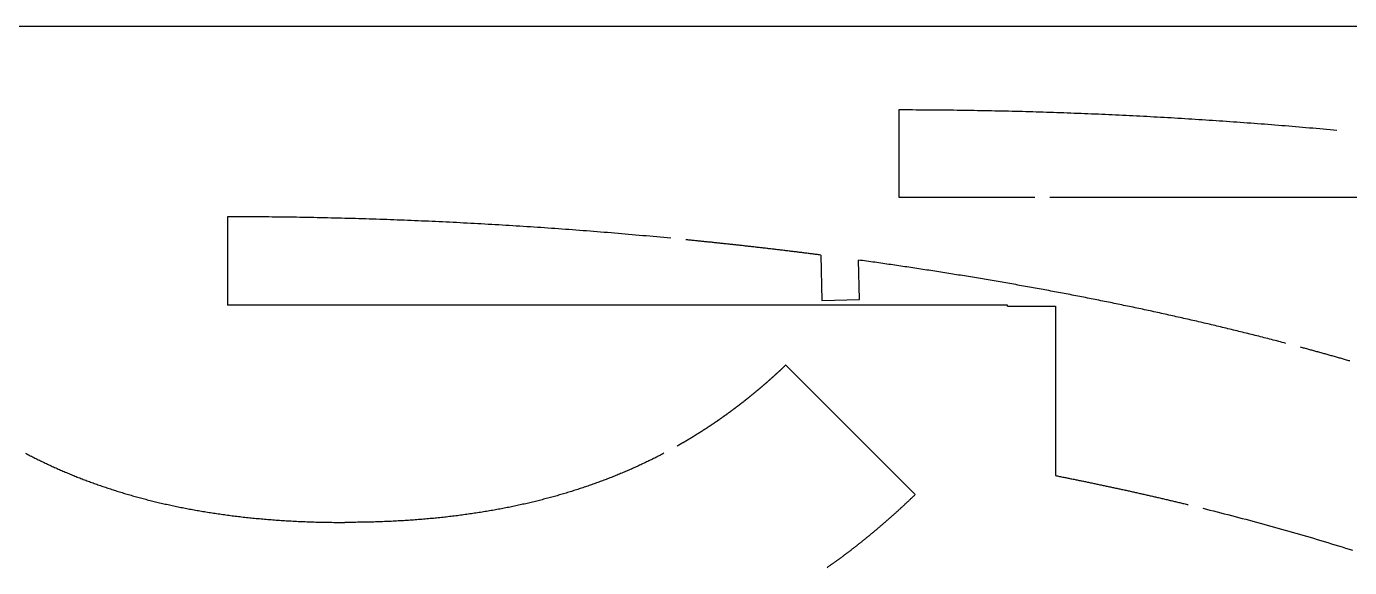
# Model space of a CAD drawing. Extents: x -700 to 200, y -6 to 94.
# Drawn here: x 22.1 to 109.8, y 57.7 to 93.5 of the extents above; entities that cross this region are included whole.
import ezdxf

# ---------------------------------------------------------------- set-up
doc = ezdxf.new("R2010")
doc.units = 0
doc.layers.get('0').update_dxf_attribs({"linetype": 'CONTINUOUS'})
doc.layers.add('90X10', color=1, linetype='CONTINUOUS')

msp = doc.modelspace()

# ---------------------------------------------------------------- linework, layer by layer
for p, q in [((79.93324, 88.00561), (79.93324, 82.23654)), ((79.93324, 82.23654), (88.93324, 82.23654)), ((89.93324, 82.23654), (131.87324, 82.23654)), ((35.45992, 80.93638), (35.45992, 75.07522)), ((74.75048, 78.40299), (74.81641, 75.40274)), ((77.31708, 75.45804), (77.25969, 78.06992)), ((74.81641, 75.40274), (77.31708, 75.45804)), ((87.11905, 75.07522), (35.45992, 75.07522)), ((87.12094, 75.01718), (87.11905, 75.07522)), ((87.12094, 75.01718), (90.30268, 75.01718)), ((90.30268, 75.01718), (90.30268, 63.80604)), ((81.0118, 62.55091), (72.43794, 71.12477))]:
    msp.add_line(p, q)
for points in [[(108.95, 86.6481, 0), (108.722, 86.6691, 0), (108.494, 86.69, 0), (108.266, 86.7107, 0), (108.037, 86.7313, 0), (107.809, 86.7517, 0), (107.581, 86.7719, 0), (107.352, 86.792, 0), (107.124, 86.8119, 0), (106.895, 86.8316, 0), (106.667, 86.8512, 0), (106.438, 86.8706, 0), (106.21, 86.8899, 0), (105.981, 86.909, 0), (105.752, 86.9279, 0), (105.523, 86.9467, 0), (105.295, 86.9653, 0), (105.066, 86.9838, 0), (104.837, 87.0021, 0), (104.608, 87.0202, 0), (104.379, 87.0382, 0), (104.15, 87.056, 0), (103.921, 87.0736, 0), (103.692, 87.0911, 0), (103.463, 87.1084, 0), (103.234, 87.1256, 0), (103.005, 87.1425, 0), (102.775, 87.1594, 0), (102.546, 87.176, 0), (102.317, 87.1925, 0), (102.088, 87.2089, 0), (101.858, 87.2251, 0), (101.629, 87.2411, 0), (101.4, 87.2569, 0), (101.171, 87.2726, 0), (100.941, 87.2881, 0), (100.712, 87.3035, 0), (100.482, 87.3187, 0), (100.253, 87.3337, 0), (100.024, 87.3486, 0), (99.7943, 87.3633, 0), (99.5649, 87.3778, 0), (99.3354, 87.3922, 0), (99.106, 87.4064, 0), (98.8766, 87.4204, 0), (98.6471, 87.4343, 0), (98.4177, 87.448, 0), (98.1882, 87.4616, 0), (97.9588, 87.475, 0), (97.7293, 87.4882, 0), (97.4999, 87.5013, 0), (97.2704, 87.5141, 0), (97.041, 87.5269, 0), (96.8116, 87.5394, 0), (96.5821, 87.5518, 0), (96.3527, 87.5641, 0), (96.1233, 87.5761, 0), (95.8939, 87.588, 0), (95.6645, 87.5998, 0), (95.4351, 87.6113, 0), (95.2057, 87.6228, 0), (94.9764, 87.634, 0), (94.747, 87.6451, 0), (94.5177, 87.656, 0), (94.2884, 87.6667, 0), (94.0591, 87.6773, 0), (93.8299, 87.6877, 0), (93.6006, 87.698, 0), (93.3714, 87.708, 0), (93.1422, 87.7179, 0), (92.9131, 87.7277, 0), (92.6839, 87.7373, 0), (92.4548, 87.7467, 0), (92.2257, 87.7559, 0), (91.9967, 87.765, 0), (91.7677, 87.7739, 0), (91.5387, 87.7827, 0), (91.3097, 87.7912, 0), (91.0808, 87.7997, 0), (90.852, 87.8079, 0), (90.6231, 87.816, 0), (90.3943, 87.8239, 0), (90.1656, 87.8316, 0), (89.9368, 87.8392, 0), (89.7082, 87.8466, 0), (89.4795, 87.8539, 0), (89.251, 87.8609, 0), (89.0224, 87.8678, 0), (88.7939, 87.8746, 0), (88.5655, 87.8812, 0), (88.3371, 87.8876, 0), (88.1088, 87.8938, 0), (87.8805, 87.8999, 0), (87.6522, 87.9057, 0), (87.4241, 87.9115, 0), (87.1959, 87.917, 0), (86.9679, 87.9224, 0), (86.7399, 87.9277, 0), (86.5119, 87.9327, 0), (86.2841, 87.9376, 0), (86.0562, 87.9423, 0), (85.8285, 87.9469, 0), (85.6008, 87.9512, 0), (85.3732, 87.9555, 0), (85.1456, 87.9595, 0), (84.9181, 87.9634, 0), (84.6907, 87.9671, 0), (84.4634, 87.9706, 0), (84.2361, 87.974, 0), (84.0089, 87.9772, 0), (83.7818, 87.9802, 0), (83.5547, 87.9831, 0), (83.3277, 87.9857, 0), (83.1008, 87.9883, 0), (82.874, 87.9906, 0), (82.6473, 87.9928, 0), (82.4206, 87.9948, 0), (82.1941, 87.9966, 0), (81.9676, 87.9983, 0), (81.7412, 87.9998, 0), (81.5149, 88.0011, 0), (81.2887, 88.0023, 0), (81.0625, 88.0032, 0), (80.8365, 88.0041, 0), (80.6105, 88.0047, 0), (80.3847, 88.0052, 0), (80.1589, 88.0055, 0), (79.9332, 88.0056, 0)], [(64.8128, 79.5138, 0), (64.5808, 79.5359, 0), (64.3488, 79.5578, 0), (64.1167, 79.5795, 0), (63.8846, 79.6011, 0), (63.6524, 79.6225, 0), (63.4202, 79.6437, 0), (63.188, 79.6648, 0), (62.9558, 79.6856, 0), (62.7235, 79.7064, 0), (62.4911, 79.7269, 0), (62.2588, 79.7473, 0), (62.0264, 79.7675, 0), (61.794, 79.7875, 0), (61.5615, 79.8074, 0), (61.3291, 79.827, 0), (61.0966, 79.8466, 0), (60.8641, 79.8659, 0), (60.6315, 79.8851, 0), (60.399, 79.9041, 0), (60.1664, 79.9229, 0), (59.9338, 79.9416, 0), (59.7012, 79.9601, 0), (59.4686, 79.9784, 0), (59.2359, 79.9966, 0), (59.0033, 80.0146, 0), (58.7706, 80.0324, 0), (58.538, 80.05, 0), (58.3053, 80.0675, 0), (58.0726, 80.0848, 0), (57.84, 80.1019, 0), (57.6073, 80.1189, 0), (57.3746, 80.1356, 0), (57.1419, 80.1523, 0), (56.9092, 80.1687, 0), (56.6765, 80.185, 0), (56.4438, 80.2011, 0), (56.2112, 80.217, 0), (55.9785, 80.2327, 0), (55.7458, 80.2483, 0), (55.5132, 80.2637, 0), (55.2805, 80.279, 0), (55.0479, 80.294, 0), (54.8153, 80.3089, 0), (54.5827, 80.3236, 0), (54.3501, 80.3382, 0), (54.1175, 80.3525, 0), (53.8849, 80.3667, 0), (53.6524, 80.3808, 0), (53.4199, 80.3946, 0), (53.1874, 80.4083, 0), (52.9549, 80.4218, 0), (52.7225, 80.4351, 0), (52.4901, 80.4483, 0), (52.2577, 80.4613, 0), (52.0253, 80.4741, 0), (51.793, 80.4868, 0), (51.5607, 80.4992, 0), (51.3284, 80.5115, 0), (51.0962, 80.5236, 0), (50.864, 80.5356, 0), (50.6318, 80.5474, 0), (50.3997, 80.559, 0), (50.1676, 80.5704, 0), (49.9356, 80.5816, 0), (49.7036, 80.5927, 0), (49.4716, 80.6036, 0), (49.2397, 80.6143, 0), (49.0079, 80.6249, 0), (48.7761, 80.6353, 0), (48.5443, 80.6455, 0), (48.3126, 80.6555, 0), (48.0809, 80.6654, 0), (47.8493, 80.6751, 0), (47.6178, 80.6846, 0), (47.3863, 80.6939, 0), (47.1549, 80.7031, 0), (46.9235, 80.712, 0), (46.6922, 80.7208, 0), (46.4609, 80.7295, 0), (46.2297, 80.7379, 0), (45.9986, 80.7462, 0), (45.7675, 80.7543, 0), (45.5365, 80.7623, 0), (45.3056, 80.77, 0), (45.0747, 80.7776, 0), (44.844, 80.785, 0), (44.6133, 80.7922, 0), (44.3826, 80.7993, 0), (44.1521, 80.8061, 0), (43.9216, 80.8129, 0), (43.6912, 80.8194, 0), (43.4608, 80.8257, 0), (43.2306, 80.8319, 0), (43.0004, 80.8379, 0), (42.7703, 80.8437, 0), (42.5403, 80.8494, 0), (42.3104, 80.8548, 0), (42.0806, 80.8601, 0), (41.8509, 80.8652, 0), (41.6212, 80.8702, 0), (41.3917, 80.8749, 0), (41.1622, 80.8795, 0), (40.9329, 80.8839, 0), (40.7036, 80.8881, 0), (40.4744, 80.8922, 0), (40.2453, 80.8961, 0), (40.0164, 80.8998, 0), (39.7875, 80.9033, 0), (39.5587, 80.9066, 0), (39.3301, 80.9098, 0), (39.1015, 80.9128, 0), (38.873, 80.9156, 0), (38.6447, 80.9182, 0), (38.4165, 80.9207, 0), (38.1883, 80.923, 0), (37.9603, 80.9251, 0), (37.7324, 80.927, 0), (37.5046, 80.9287, 0), (37.2769, 80.9303, 0), (37.0494, 80.9317, 0), (36.822, 80.9329, 0), (36.5946, 80.9339, 0), (36.3675, 80.9348, 0), (36.1404, 80.9354, 0), (35.9134, 80.9359, 0), (35.6866, 80.9362, 0), (35.4599, 80.9364, 0)], [(74.7505, 78.403, 0), (74.6806, 78.412, 0), (74.6106, 78.4209, 0), (74.5407, 78.4299, 0), (74.4708, 78.4388, 0), (74.4008, 78.4477, 0), (74.3309, 78.4566, 0), (74.2609, 78.4654, 0), (74.1909, 78.4743, 0), (74.1209, 78.4831, 0), (74.0509, 78.492, 0), (73.9809, 78.5008, 0), (73.9109, 78.5096, 0), (73.8409, 78.5184, 0), (73.7709, 78.5271, 0), (73.7008, 78.5359, 0), (73.6308, 78.5446, 0), (73.5607, 78.5533, 0), (73.4906, 78.562, 0), (73.4206, 78.5707, 0), (73.3505, 78.5794, 0), (73.2804, 78.5881, 0), (73.2103, 78.5967, 0), (73.1402, 78.6053, 0), (73.07, 78.6139, 0), (72.9999, 78.6225, 0), (72.9298, 78.6311, 0), (72.8596, 78.6397, 0), (72.7895, 78.6482, 0), (72.7193, 78.6568, 0), (72.6491, 78.6653, 0), (72.5789, 78.6738, 0), (72.5087, 78.6823, 0), (72.4385, 78.6907, 0), (72.3683, 78.6992, 0), (72.2981, 78.7076, 0), (72.2279, 78.7161, 0), (72.1577, 78.7245, 0), (72.0874, 78.7329, 0), (72.0172, 78.7412, 0), (71.9469, 78.7496, 0), (71.8767, 78.758, 0), (71.8064, 78.7663, 0), (71.7361, 78.7746, 0), (71.6658, 78.7829, 0), (71.5955, 78.7912, 0), (71.5252, 78.7994, 0), (71.4549, 78.8077, 0), (71.3846, 78.8159, 0), (71.3143, 78.8242, 0), (71.2439, 78.8324, 0), (71.1736, 78.8406, 0), (71.1032, 78.8487, 0), (71.0329, 78.8569, 0), (70.9625, 78.865, 0), (70.8921, 78.8732, 0), (70.8218, 78.8813, 0), (70.7514, 78.8894, 0), (70.681, 78.8975, 0), (70.6106, 78.9055, 0), (70.5402, 78.9136, 0), (70.4698, 78.9216, 0), (70.3993, 78.9296, 0), (70.3289, 78.9376, 0), (70.2585, 78.9456, 0), (70.188, 78.9536, 0), (70.1176, 78.9615, 0), (70.0471, 78.9695, 0), (69.9766, 78.9774, 0), (69.9062, 78.9853, 0), (69.8357, 78.9932, 0), (69.7652, 79.0011, 0), (69.6947, 79.0089, 0), (69.6242, 79.0168, 0), (69.5537, 79.0246, 0), (69.4832, 79.0324, 0), (69.4127, 79.0402, 0), (69.3421, 79.048, 0), (69.2716, 79.0558, 0), (69.2011, 79.0635, 0), (69.1305, 79.0713, 0), (69.06, 79.079, 0), (68.9894, 79.0867, 0), (68.9188, 79.0944, 0), (68.8483, 79.1021, 0), (68.7777, 79.1097, 0), (68.7071, 79.1174, 0), (68.6365, 79.125, 0), (68.5659, 79.1326, 0), (68.4953, 79.1402, 0), (68.4247, 79.1478, 0), (68.3541, 79.1554, 0), (68.2834, 79.1629, 0), (68.2128, 79.1704, 0), (68.1422, 79.1779, 0), (68.0715, 79.1855, 0), (68.0009, 79.1929, 0), (67.9302, 79.2004, 0), (67.8596, 79.2079, 0), (67.7889, 79.2153, 0), (67.7183, 79.2227, 0), (67.6476, 79.2301, 0), (67.5769, 79.2375, 0), (67.5062, 79.2449, 0), (67.4355, 79.2523, 0), (67.3648, 79.2596, 0), (67.2941, 79.2669, 0), (67.2234, 79.2742, 0), (67.1527, 79.2815, 0), (67.082, 79.2888, 0), (67.0112, 79.2961, 0), (66.9405, 79.3033, 0), (66.8698, 79.3106, 0), (66.799, 79.3178, 0), (66.7283, 79.325, 0), (66.6575, 79.3322, 0), (66.5868, 79.3394, 0), (66.516, 79.3465, 0), (66.4453, 79.3536, 0), (66.3745, 79.3608, 0), (66.3037, 79.3679, 0), (66.2329, 79.375, 0), (66.1621, 79.3821, 0), (66.0913, 79.3891, 0), (66.0205, 79.3962, 0), (65.9497, 79.4032, 0), (65.8789, 79.4102, 0), (65.8081, 79.4172, 0)], [(105.571, 72.559, 0), (105.45, 72.5906, 0), (105.33, 72.6222, 0), (105.21, 72.6536, 0), (105.089, 72.685, 0), (104.969, 72.7163, 0), (104.849, 72.7474, 0), (104.729, 72.7785, 0), (104.608, 72.8095, 0), (104.488, 72.8404, 0), (104.368, 72.8712, 0), (104.248, 72.902, 0), (104.128, 72.9326, 0), (104.008, 72.9631, 0), (103.888, 72.9936, 0), (103.768, 73.0239, 0), (103.648, 73.0542, 0), (103.528, 73.0844, 0), (103.408, 73.1145, 0), (103.289, 73.1445, 0), (103.169, 73.1744, 0), (103.049, 73.2042, 0), (102.929, 73.234, 0), (102.809, 73.2637, 0), (102.689, 73.2934, 0), (102.569, 73.323, 0), (102.449, 73.3525, 0), (102.329, 73.382, 0), (102.208, 73.4114, 0), (102.088, 73.4408, 0), (101.967, 73.4701, 0), (101.846, 73.4994, 0), (101.725, 73.5286, 0), (101.605, 73.5578, 0), (101.484, 73.5869, 0), (101.362, 73.6159, 0), (101.241, 73.6449, 0), (101.12, 73.6738, 0), (100.999, 73.7027, 0), (100.877, 73.7315, 0), (100.756, 73.7603, 0), (100.634, 73.789, 0), (100.512, 73.8176, 0), (100.39, 73.8462, 0), (100.269, 73.8747, 0), (100.147, 73.9032, 0), (100.025, 73.9316, 0), (99.9023, 73.96, 0), (99.7801, 73.9883, 0), (99.6577, 74.0166, 0), (99.5353, 74.0448, 0), (99.4127, 74.0729, 0), (99.2901, 74.101, 0), (99.1674, 74.129, 0), (99.0446, 74.157, 0), (98.9217, 74.1849, 0), (98.7988, 74.2128, 0), (98.6757, 74.2406, 0), (98.5526, 74.2683, 0), (98.4293, 74.296, 0), (98.306, 74.3237, 0), (98.1826, 74.3512, 0), (98.0591, 74.3788, 0), (97.9356, 74.4062, 0), (97.8119, 74.4336, 0), (97.6882, 74.461, 0), (97.5643, 74.4883, 0), (97.4404, 74.5155, 0), (97.3164, 74.5427, 0), (97.1924, 74.5698, 0), (97.0682, 74.5969, 0), (96.944, 74.6239, 0), (96.8196, 74.6509, 0), (96.6952, 74.6778, 0), (96.5707, 74.7046, 0), (96.4462, 74.7314, 0), (96.3215, 74.7581, 0), (96.1968, 74.7848, 0), (96.072, 74.8114, 0), (95.9471, 74.838, 0), (95.8221, 74.8645, 0), (95.697, 74.891, 0), (95.5719, 74.9174, 0), (95.4467, 74.9437, 0), (95.3214, 74.97, 0), (95.196, 74.9962, 0), (95.0706, 75.0224, 0), (94.945, 75.0485, 0), (94.8194, 75.0745, 0), (94.6937, 75.1005, 0), (94.568, 75.1265, 0), (94.4421, 75.1524, 0), (94.3162, 75.1782, 0), (94.1902, 75.204, 0), (94.0641, 75.2297, 0), (93.938, 75.2553, 0), (93.8118, 75.2809, 0), (93.6855, 75.3065, 0), (93.5591, 75.332, 0), (93.4326, 75.3574, 0), (93.3061, 75.3828, 0), (93.1795, 75.4081, 0), (93.0528, 75.4334, 0), (92.9261, 75.4586, 0), (92.7992, 75.4837, 0), (92.6723, 75.5088, 0), (92.5454, 75.5338, 0), (92.4183, 75.5588, 0), (92.2912, 75.5837, 0), (92.164, 75.6086, 0), (92.0368, 75.6334, 0), (91.9094, 75.6582, 0), (91.782, 75.6829, 0), (91.6546, 75.7075, 0), (91.527, 75.7321, 0), (91.3994, 75.7566, 0), (91.2717, 75.7811, 0), (91.1439, 75.8055, 0), (91.0161, 75.8299, 0), (90.8882, 75.8542, 0), (90.7602, 75.8784, 0), (90.6322, 75.9026, 0), (90.5041, 75.9267, 0), (90.3759, 75.9508, 0), (90.2477, 75.9748, 0), (90.1194, 75.9988, 0), (89.991, 76.0227, 0), (89.8626, 76.0465, 0), (89.734, 76.0703, 0), (89.6055, 76.094, 0), (89.4768, 76.1177, 0), (89.3481, 76.1413, 0), (89.2193, 76.1649, 0), (89.0905, 76.1884, 0), (88.9616, 76.2118, 0), (88.8326, 76.2352, 0), (88.7036, 76.2585, 0), (88.5744, 76.2818, 0), (88.4453, 76.305, 0), (88.316, 76.3282, 0), (88.1867, 76.3513, 0), (88.0574, 76.3744, 0), (87.928, 76.3973, 0), (87.7985, 76.4203, 0), (87.6689, 76.4432, 0), (87.5393, 76.466, 0), (87.4096, 76.4887, 0), (87.2799, 76.5114, 0), (87.1501, 76.5341, 0), (87.0202, 76.5567, 0), (86.8903, 76.5792, 0), (86.7603, 76.6017, 0), (86.6303, 76.6241, 0), (86.5002, 76.6465, 0), (86.37, 76.6688, 0), (86.2398, 76.691, 0), (86.1095, 76.7132, 0), (85.9792, 76.7354, 0), (85.8488, 76.7575, 0), (85.7183, 76.7795, 0), (85.5878, 76.8014, 0), (85.4572, 76.8234, 0), (85.3266, 76.8452, 0), (85.1959, 76.867, 0), (85.0652, 76.8887, 0), (84.9344, 76.9104, 0), (84.8035, 76.932, 0), (84.6726, 76.9536, 0), (84.5416, 76.9751, 0), (84.4106, 76.9966, 0), (84.2795, 77.018, 0), (84.1484, 77.0393, 0), (84.0172, 77.0606, 0), (83.8859, 77.0818, 0), (83.7546, 77.103, 0), (83.6232, 77.1241, 0), (83.4918, 77.1451, 0), (83.3604, 77.1661, 0), (83.2288, 77.1871, 0), (83.0973, 77.2079, 0), (82.9656, 77.2288, 0), (82.834, 77.2495, 0), (82.7022, 77.2702, 0), (82.5705, 77.2909, 0), (82.4386, 77.3115, 0), (82.3067, 77.332, 0), (82.1748, 77.3525, 0), (82.0428, 77.3729, 0), (81.9108, 77.3933, 0), (81.7787, 77.4136, 0), (81.6465, 77.4338, 0), (81.5144, 77.454, 0), (81.3821, 77.4742, 0), (81.2498, 77.4942, 0), (81.1175, 77.5143, 0), (80.9851, 77.5342, 0), (80.8527, 77.5541, 0), (80.7202, 77.574, 0), (80.5877, 77.5938, 0), (80.4551, 77.6135, 0), (80.3225, 77.6332, 0), (80.1898, 77.6528, 0), (80.0571, 77.6724, 0), (79.9243, 77.6919, 0), (79.7915, 77.7113, 0), (79.6586, 77.7307, 0), (79.5257, 77.75, 0), (79.3928, 77.7693, 0), (79.2598, 77.7885, 0), (79.1268, 77.8077, 0), (78.9937, 77.8268, 0), (78.8606, 77.8459, 0), (78.7274, 77.8648, 0), (78.5942, 77.8838, 0), (78.4609, 77.9026, 0), (78.3276, 77.9215, 0), (78.1943, 77.9402, 0), (78.0609, 77.9589, 0), (77.9275, 77.9776, 0), (77.794, 77.9961, 0), (77.6605, 78.0147, 0), (77.5269, 78.0331, 0), (77.3933, 78.0516, 0), (77.2597, 78.0699, 0)], [(109.796, 71.3922, 0), (109.728, 71.4118, 0), (109.66, 71.4315, 0), (109.592, 71.4511, 0), (109.524, 71.4707, 0), (109.456, 71.4902, 0), (109.388, 71.5097, 0), (109.321, 71.5292, 0), (109.253, 71.5487, 0), (109.185, 71.5681, 0), (109.117, 71.5875, 0), (109.049, 71.6069, 0), (108.981, 71.6262, 0), (108.913, 71.6455, 0), (108.845, 71.6648, 0), (108.777, 71.684, 0), (108.709, 71.7032, 0), (108.641, 71.7224, 0), (108.573, 71.7415, 0), (108.505, 71.7607, 0), (108.437, 71.7797, 0), (108.369, 71.7988, 0), (108.301, 71.8178, 0), (108.233, 71.8368, 0), (108.166, 71.8558, 0), (108.098, 71.8747, 0), (108.03, 71.8936, 0), (107.962, 71.9125, 0), (107.894, 71.9313, 0), (107.826, 71.9502, 0), (107.758, 71.9689, 0), (107.69, 71.9877, 0), (107.622, 72.0064, 0), (107.555, 72.0251, 0), (107.487, 72.0438, 0), (107.419, 72.0624, 0), (107.351, 72.081, 0), (107.283, 72.0996, 0), (107.215, 72.1181, 0), (107.147, 72.1366, 0), (107.08, 72.1551, 0), (107.012, 72.1736, 0), (106.944, 72.192, 0), (106.876, 72.2104, 0), (106.808, 72.2287, 0), (106.741, 72.2471, 0), (106.673, 72.2654, 0), (106.605, 72.2836, 0), (106.537, 72.3019, 0)], [(72.4379, 71.1248, 0), (72.4212, 71.1088, 0), (72.4044, 71.0928, 0), (72.3877, 71.0769, 0), (72.371, 71.0609, 0), (72.3543, 71.045, 0), (72.3376, 71.0292, 0), (72.3208, 71.0133, 0), (72.3041, 70.9975, 0), (72.2874, 70.9816, 0), (72.2707, 70.9658, 0), (72.254, 70.9501, 0), (72.2373, 70.9343, 0), (72.2206, 70.9186, 0), (72.2039, 70.9029, 0), (72.1872, 70.8872, 0), (72.1705, 70.8715, 0), (72.1538, 70.8559, 0), (72.1371, 70.8402, 0), (72.1204, 70.8246, 0), (72.1037, 70.809, 0), (72.087, 70.7935, 0), (72.0703, 70.7779, 0), (72.0537, 70.7624, 0), (72.037, 70.7469, 0), (72.0203, 70.7314, 0), (72.0036, 70.7159, 0), (71.9869, 70.7005, 0), (71.9703, 70.6851, 0), (71.9536, 70.6697, 0), (71.9369, 70.6543, 0), (71.9203, 70.6389, 0), (71.9036, 70.6236, 0), (71.8869, 70.6083, 0), (71.8703, 70.593, 0), (71.8536, 70.5777, 0), (71.8369, 70.5624, 0), (71.8203, 70.5472, 0), (71.8036, 70.532, 0), (71.787, 70.5168, 0), (71.7703, 70.5016, 0), (71.7537, 70.4865, 0), (71.737, 70.4713, 0), (71.7204, 70.4562, 0), (71.7038, 70.4411, 0), (71.6871, 70.426, 0), (71.6705, 70.411, 0), (71.6538, 70.3959, 0), (71.6372, 70.3809, 0), (71.6206, 70.3659, 0), (71.604, 70.351, 0), (71.5873, 70.336, 0), (71.5707, 70.3211, 0), (71.5541, 70.3061, 0), (71.5375, 70.2912, 0), (71.5209, 70.2764, 0), (71.5042, 70.2615, 0), (71.4876, 70.2467, 0), (71.471, 70.2319, 0), (71.4544, 70.2171, 0), (71.4378, 70.2023, 0), (71.4212, 70.1875, 0), (71.4046, 70.1728, 0), (71.388, 70.1581, 0), (71.3714, 70.1434, 0), (71.3548, 70.1287, 0), (71.3382, 70.114, 0), (71.3216, 70.0994, 0), (71.3051, 70.0848, 0), (71.2885, 70.0702, 0), (71.2719, 70.0556, 0), (71.2553, 70.041, 0), (71.2387, 70.0265, 0), (71.2222, 70.0119, 0), (71.2056, 69.9974, 0), (71.189, 69.983, 0), (71.1725, 69.9685, 0), (71.1559, 69.954, 0), (71.1393, 69.9396, 0), (71.1228, 69.9252, 0), (71.1062, 69.9108, 0), (71.0897, 69.8964, 0), (71.0731, 69.8821, 0), (71.0566, 69.8677, 0), (71.04, 69.8534, 0), (71.0235, 69.8391, 0), (71.0069, 69.8249, 0), (70.9904, 69.8106, 0), (70.9739, 69.7964, 0), (70.9573, 69.7821, 0), (70.9408, 69.7679, 0), (70.9243, 69.7537, 0), (70.9078, 69.7396, 0), (70.8912, 69.7254, 0), (70.8747, 69.7113, 0), (70.8582, 69.6972, 0), (70.8417, 69.6831, 0), (70.8252, 69.669, 0), (70.8087, 69.655, 0), (70.7922, 69.6409, 0), (70.7757, 69.6269, 0), (70.7592, 69.6129, 0), (70.7427, 69.599, 0), (70.7262, 69.585, 0), (70.7097, 69.571, 0), (70.6932, 69.5571, 0), (70.6767, 69.5432, 0), (70.6603, 69.5293, 0), (70.6438, 69.5155, 0), (70.6273, 69.5016, 0), (70.6108, 69.4878, 0), (70.5943, 69.4739, 0), (70.5778, 69.4601, 0), (70.5613, 69.4463, 0), (70.5448, 69.4325, 0), (70.5283, 69.4187, 0), (70.5118, 69.4049, 0), (70.4952, 69.3911, 0), (70.4787, 69.3774, 0), (70.4621, 69.3636, 0), (70.4456, 69.3499, 0), (70.429, 69.3362, 0), (70.4125, 69.3224, 0), (70.3959, 69.3087, 0), (70.3793, 69.295, 0), (70.3627, 69.2814, 0), (70.3461, 69.2677, 0), (70.3295, 69.254, 0), (70.3129, 69.2404, 0), (70.2963, 69.2267, 0), (70.2797, 69.2131, 0), (70.263, 69.1995, 0), (70.2464, 69.1858, 0), (70.2297, 69.1722, 0), (70.2131, 69.1586, 0), (70.1964, 69.1451, 0), (70.1798, 69.1315, 0), (70.1631, 69.1179, 0), (70.1464, 69.1044, 0), (70.1297, 69.0908, 0), (70.113, 69.0773, 0), (70.0963, 69.0638, 0), (70.0796, 69.0503, 0), (70.0629, 69.0368, 0), (70.0462, 69.0233, 0), (70.0295, 69.0098, 0), (70.0127, 68.9963, 0), (69.996, 68.9829, 0), (69.9792, 68.9694, 0), (69.9625, 68.956, 0), (69.9457, 68.9426, 0), (69.9289, 68.9292, 0), (69.9122, 68.9158, 0), (69.8954, 68.9024, 0), (69.8786, 68.889, 0), (69.8618, 68.8756, 0), (69.845, 68.8623, 0), (69.8282, 68.8489, 0), (69.8113, 68.8356, 0), (69.7945, 68.8222, 0), (69.7777, 68.8089, 0), (69.7608, 68.7956, 0), (69.744, 68.7823, 0), (69.7271, 68.769, 0), (69.7103, 68.7557, 0), (69.6934, 68.7425, 0), (69.6765, 68.7292, 0), (69.6596, 68.716, 0), (69.6427, 68.7027, 0), (69.6258, 68.6895, 0), (69.6089, 68.6763, 0), (69.592, 68.6631, 0), (69.5751, 68.6499, 0), (69.5582, 68.6367, 0), (69.5412, 68.6235, 0), (69.5243, 68.6104, 0), (69.5073, 68.5972, 0), (69.4904, 68.5841, 0), (69.4734, 68.571, 0), (69.4564, 68.5578, 0), (69.4395, 68.5447, 0), (69.4225, 68.5316, 0), (69.4055, 68.5185, 0), (69.3885, 68.5055, 0), (69.3715, 68.4924, 0), (69.3545, 68.4793, 0), (69.3374, 68.4663, 0), (69.3204, 68.4533, 0), (69.3034, 68.4402, 0), (69.2863, 68.4272, 0), (69.2693, 68.4142, 0), (69.2522, 68.4012, 0), (69.2351, 68.3882, 0), (69.2181, 68.3753, 0), (69.201, 68.3623, 0), (69.1839, 68.3494, 0), (69.1668, 68.3364, 0), (69.1497, 68.3235, 0), (69.1326, 68.3106, 0), (69.1155, 68.2977, 0), (69.0984, 68.2848, 0), (69.0812, 68.2719, 0), (69.0641, 68.259, 0), (69.0469, 68.2461, 0), (69.0298, 68.2333, 0), (69.0126, 68.2204, 0), (68.9955, 68.2076, 0), (68.9783, 68.1948, 0), (68.9611, 68.182, 0), (68.9439, 68.1692, 0), (68.9267, 68.1564, 0), (68.9095, 68.1436, 0), (68.8923, 68.1308, 0), (68.8751, 68.1181, 0), (68.8578, 68.1053, 0), (68.8406, 68.0926, 0), (68.8234, 68.0798, 0), (68.8061, 68.0671, 0), (68.7889, 68.0544, 0), (68.7716, 68.0417, 0), (68.7543, 68.029, 0), (68.7371, 68.0164, 0), (68.7198, 68.0037, 0), (68.7025, 67.991, 0), (68.6852, 67.9784, 0), (68.6679, 67.9658, 0), (68.6506, 67.9531, 0), (68.6332, 67.9405, 0), (68.6159, 67.9279, 0), (68.5986, 67.9153, 0), (68.5812, 67.9028, 0), (68.5639, 67.8902, 0), (68.5465, 67.8776, 0), (68.5291, 67.8651, 0), (68.5118, 67.8525, 0), (68.4944, 67.84, 0), (68.477, 67.8275, 0), (68.4596, 67.815, 0), (68.4422, 67.8025, 0), (68.4248, 67.79, 0), (68.4074, 67.7775, 0), (68.3899, 67.7651, 0), (68.3725, 67.7526, 0), (68.3551, 67.7402, 0), (68.3376, 67.7278, 0), (68.3202, 67.7153, 0), (68.3027, 67.7029, 0), (68.2852, 67.6905, 0), (68.2677, 67.6781, 0), (68.2503, 67.6658, 0), (68.2328, 67.6534, 0), (68.2153, 67.641, 0), (68.1977, 67.6287, 0), (68.1802, 67.6164, 0), (68.1627, 67.604, 0), (68.1452, 67.5917, 0), (68.1276, 67.5794, 0), (68.1101, 67.5671, 0), (68.0925, 67.5548, 0), (68.075, 67.5426, 0), (68.0574, 67.5303, 0), (68.0398, 67.5181, 0), (68.0222, 67.5058, 0), (68.0046, 67.4936, 0), (67.9871, 67.4814, 0), (67.9694, 67.4692, 0), (67.9518, 67.457, 0), (67.9342, 67.4448, 0), (67.9166, 67.4326, 0), (67.8989, 67.4204, 0), (67.8813, 67.4083, 0), (67.8636, 67.3961, 0), (67.846, 67.384, 0), (67.8283, 67.3719, 0), (67.8106, 67.3598, 0), (67.793, 67.3477, 0), (67.7753, 67.3356, 0), (67.7576, 67.3235, 0), (67.7399, 67.3114, 0), (67.7221, 67.2994, 0), (67.7044, 67.2873, 0), (67.6867, 67.2753, 0), (67.669, 67.2633, 0), (67.6512, 67.2513, 0), (67.6335, 67.2393, 0), (67.6157, 67.2273, 0), (67.5979, 67.2153, 0), (67.5802, 67.2033, 0), (67.5624, 67.1913, 0), (67.5446, 67.1794, 0), (67.5268, 67.1674, 0), (67.509, 67.1555, 0), (67.4912, 67.1436, 0), (67.4733, 67.1317, 0), (67.4555, 67.1198, 0), (67.4377, 67.1079, 0), (67.4198, 67.096, 0), (67.402, 67.0842, 0), (67.3841, 67.0723, 0), (67.3663, 67.0605, 0), (67.3484, 67.0486, 0), (67.3305, 67.0368, 0), (67.3126, 67.025, 0), (67.2947, 67.0132, 0), (67.2768, 67.0014, 0), (67.2589, 66.9896, 0), (67.241, 66.9779, 0), (67.223, 66.9661, 0), (67.2051, 66.9543, 0), (67.1872, 66.9426, 0), (67.1692, 66.9309, 0), (67.1512, 66.9192, 0), (67.1333, 66.9075, 0), (67.1153, 66.8958, 0), (67.0973, 66.8841, 0), (67.0793, 66.8724, 0), (67.0613, 66.8608, 0), (67.0433, 66.8491, 0), (67.0253, 66.8375, 0), (67.0073, 66.8258, 0), (66.9893, 66.8142, 0), (66.9712, 66.8026, 0), (66.9532, 66.791, 0), (66.9351, 66.7794, 0), (66.9171, 66.7678, 0), (66.899, 66.7563, 0), (66.8809, 66.7447, 0), (66.8628, 66.7332, 0), (66.8447, 66.7216, 0), (66.8266, 66.7101, 0), (66.8085, 66.6986, 0), (66.7904, 66.6871, 0), (66.7723, 66.6756, 0), (66.7541, 66.6641, 0), (66.736, 66.6527, 0), (66.7179, 66.6412, 0), (66.6997, 66.6298, 0), (66.6815, 66.6183, 0), (66.6634, 66.6069, 0), (66.6452, 66.5955, 0), (66.627, 66.5841, 0), (66.6088, 66.5727, 0), (66.5906, 66.5613, 0), (66.5724, 66.5499, 0), (66.5542, 66.5386, 0), (66.5359, 66.5272, 0), (66.5177, 66.5159, 0), (66.4995, 66.5046, 0), (66.4812, 66.4932, 0), (66.463, 66.4819, 0), (66.4447, 66.4706, 0), (66.4264, 66.4594, 0), (66.4081, 66.4481, 0), (66.3898, 66.4368, 0), (66.3715, 66.4256, 0), (66.3532, 66.4143, 0), (66.3349, 66.4031, 0), (66.3166, 66.3919, 0), (66.2983, 66.3807, 0), (66.2799, 66.3695, 0), (66.2616, 66.3583, 0), (66.2432, 66.3471, 0), (66.2249, 66.3359, 0), (66.2065, 66.3248, 0), (66.1881, 66.3136, 0), (66.1697, 66.3025, 0), (66.1513, 66.2914, 0), (66.1329, 66.2802, 0), (66.1145, 66.2691, 0), (66.0961, 66.2581, 0), (66.0777, 66.247, 0), (66.0592, 66.2359, 0), (66.0408, 66.2248, 0), (66.0224, 66.2138, 0), (66.0039, 66.2028, 0), (65.9854, 66.1917, 0), (65.967, 66.1807, 0), (65.9485, 66.1697, 0), (65.93, 66.1587, 0), (65.9115, 66.1477, 0), (65.893, 66.1368, 0), (65.8745, 66.1258, 0), (65.8559, 66.1148, 0), (65.8374, 66.1039, 0), (65.8189, 66.093, 0), (65.8003, 66.0821, 0), (65.7818, 66.0712, 0), (65.7632, 66.0603, 0), (65.7446, 66.0494, 0), (65.7261, 66.0385, 0), (65.7075, 66.0276, 0), (65.6889, 66.0168, 0), (65.6703, 66.0059, 0), (65.6517, 65.9951, 0), (65.633, 65.9843, 0), (65.6144, 65.9735, 0), (65.5958, 65.9627, 0), (65.5772, 65.9519, 0), (65.5585, 65.9411, 0), (65.5399, 65.9304, 0), (65.5213, 65.9196, 0), (65.5026, 65.9089, 0), (65.4839, 65.8982, 0), (65.4653, 65.8875, 0), (65.4466, 65.8768, 0), (65.4279, 65.8661, 0), (65.4093, 65.8555, 0), (65.3906, 65.8448, 0), (65.3719, 65.8342, 0), (65.3532, 65.8235, 0), (65.3345, 65.8129, 0), (65.3158, 65.8023, 0), (65.2971, 65.7917, 0), (65.2784, 65.7811, 0), (65.2596, 65.7705, 0), (65.2409, 65.76, 0)], [(22.0777, 65.2819, 0), (22.1536, 65.2421, 0), (22.2295, 65.2025, 0), (22.3056, 65.1631, 0), (22.3817, 65.1239, 0), (22.458, 65.0849, 0), (22.5343, 65.0461, 0), (22.6107, 65.0075, 0), (22.6872, 64.969, 0), (22.7637, 64.9308, 0), (22.8404, 64.8928, 0), (22.9172, 64.8549, 0), (22.994, 64.8172, 0), (23.0709, 64.7798, 0), (23.148, 64.7425, 0), (23.2251, 64.7054, 0), (23.3023, 64.6685, 0), (23.3795, 64.6318, 0), (23.4569, 64.5953, 0), (23.5344, 64.5589, 0), (23.6119, 64.5228, 0), (23.6896, 64.4868, 0), (23.7673, 64.451, 0), (23.8451, 64.4155, 0), (23.923, 64.3801, 0), (24.001, 64.3449, 0), (24.0791, 64.3098, 0), (24.1572, 64.275, 0), (24.2355, 64.2404, 0), (24.3138, 64.2059, 0), (24.3923, 64.1716, 0), (24.4708, 64.1376, 0), (24.5494, 64.1036, 0), (24.6281, 64.0699, 0), (24.7069, 64.0364, 0), (24.7858, 64.0031, 0), (24.8648, 63.9699, 0), (24.9439, 63.9369, 0), (25.023, 63.9041, 0), (25.1023, 63.8715, 0), (25.1816, 63.8391, 0), (25.2611, 63.8068, 0), (25.3406, 63.7748, 0), (25.4202, 63.7429, 0), (25.4999, 63.7112, 0), (25.5797, 63.6797, 0), (25.6596, 63.6483, 0), (25.7395, 63.6172, 0), (25.8196, 63.5862, 0), (25.8998, 63.5554, 0), (25.98, 63.5248, 0), (26.0604, 63.4944, 0), (26.1408, 63.4641, 0), (26.2213, 63.4341, 0), (26.3019, 63.4042, 0), (26.3826, 63.3745, 0), (26.4635, 63.3449, 0), (26.5445, 63.3155, 0), (26.6257, 63.2862, 0), (26.7072, 63.2571, 0), (26.7888, 63.2281, 0), (26.8707, 63.1993, 0), (26.9527, 63.1706, 0), (27.035, 63.142, 0), (27.1174, 63.1136, 0), (27.2001, 63.0853, 0), (27.2829, 63.0571, 0), (27.366, 63.0291, 0), (27.4493, 63.0013, 0), (27.5328, 62.9736, 0), (27.6165, 62.946, 0), (27.7004, 62.9186, 0), (27.7845, 62.8913, 0), (27.8688, 62.8642, 0), (27.9533, 62.8372, 0), (28.0381, 62.8104, 0), (28.123, 62.7837, 0), (28.2082, 62.7571, 0), (28.2936, 62.7307, 0), (28.3792, 62.7045, 0), (28.465, 62.6784, 0), (28.551, 62.6524, 0), (28.6373, 62.6266, 0), (28.7237, 62.601, 0), (28.8104, 62.5755, 0), (28.8973, 62.5501, 0), (28.9844, 62.5249, 0), (29.0717, 62.4999, 0), (29.1592, 62.475, 0), (29.247, 62.4503, 0), (29.335, 62.4257, 0), (29.4232, 62.4013, 0), (29.5116, 62.377, 0), (29.6002, 62.3529, 0), (29.6891, 62.3289, 0), (29.7782, 62.3051, 0), (29.8675, 62.2814, 0), (29.957, 62.2579, 0), (30.0468, 62.2346, 0), (30.1368, 62.2114, 0), (30.227, 62.1884, 0), (30.3174, 62.1655, 0), (30.4081, 62.1428, 0), (30.499, 62.1203, 0), (30.5901, 62.0979, 0), (30.6814, 62.0756, 0), (30.773, 62.0536, 0), (30.8648, 62.0317, 0), (30.9568, 62.0099, 0), (31.0491, 61.9884, 0), (31.1416, 61.9669, 0), (31.2343, 61.9457, 0), (31.3272, 61.9246, 0), (31.4204, 61.9037, 0), (31.5138, 61.8829, 0), (31.6075, 61.8623, 0), (31.7014, 61.8419, 0), (31.7955, 61.8216, 0), (31.8899, 61.8015, 0), (31.9845, 61.7815, 0), (32.0793, 61.7618, 0), (32.1744, 61.7422, 0), (32.2697, 61.7227, 0), (32.3652, 61.7035, 0), (32.461, 61.6844, 0), (32.557, 61.6655, 0), (32.6533, 61.6467, 0), (32.7498, 61.6281, 0), (32.8465, 61.6097, 0), (32.9435, 61.5915, 0), (33.0407, 61.5734, 0), (33.1382, 61.5555, 0), (33.2359, 61.5378, 0), (33.3339, 61.5202, 0), (33.4321, 61.5028, 0), (33.5305, 61.4856, 0), (33.6292, 61.4686, 0), (33.7281, 61.4517, 0), (33.8273, 61.435, 0), (33.9268, 61.4185, 0), (34.0264, 61.4022, 0), (34.1264, 61.3861, 0), (34.2266, 61.3701, 0), (34.327, 61.3543, 0), (34.4277, 61.3387, 0), (34.5286, 61.3232, 0), (34.6298, 61.308, 0), (34.7312, 61.2929, 0), (34.8329, 61.278, 0), (34.9348, 61.2633, 0), (35.037, 61.2487, 0), (35.1395, 61.2344, 0), (35.2422, 61.2202, 0), (35.3451, 61.2062, 0), (35.4483, 61.1924, 0), (35.5518, 61.1787, 0), (35.6555, 61.1653, 0), (35.7595, 61.152, 0), (35.8637, 61.1389, 0), (35.9682, 61.126, 0), (36.073, 61.1133, 0), (36.178, 61.1008, 0), (36.2833, 61.0885, 0), (36.3888, 61.0763, 0), (36.4946, 61.0644, 0), (36.6007, 61.0526, 0), (36.707, 61.041, 0), (36.8136, 61.0296, 0), (36.9205, 61.0184, 0), (37.0276, 61.0074, 0), (37.135, 60.9966, 0), (37.2426, 60.9859, 0), (37.3505, 60.9755, 0), (37.4587, 60.9652, 0), (37.5672, 60.9551, 0), (37.6759, 60.9453, 0), (37.7849, 60.9356, 0), (37.8941, 60.9261, 0), (38.0036, 60.9168, 0), (38.1134, 60.9077, 0), (38.2235, 60.8988, 0), (38.3338, 60.8901, 0), (38.4444, 60.8816, 0), (38.5553, 60.8733, 0), (38.6665, 60.8652, 0), (38.7779, 60.8572, 0), (38.8896, 60.8495, 0), (39.0015, 60.842, 0), (39.1138, 60.8346, 0), (39.2263, 60.8275, 0), (39.3391, 60.8206, 0), (39.4522, 60.8138, 0), (39.5655, 60.8073, 0), (39.6792, 60.801, 0), (39.7931, 60.7948, 0), (39.9073, 60.7889, 0), (40.0217, 60.7832, 0), (40.1365, 60.7776, 0), (40.2515, 60.7723, 0), (40.3668, 60.7672, 0), (40.4824, 60.7623, 0), (40.5983, 60.7576, 0), (40.7145, 60.7531, 0), (40.8309, 60.7488, 0), (40.9476, 60.7447, 0), (41.0646, 60.7408, 0), (41.1819, 60.7371, 0), (41.2995, 60.7336, 0), (41.4174, 60.7303, 0), (41.5355, 60.7273, 0), (41.654, 60.7244, 0), (41.7727, 60.7218, 0), (41.8917, 60.7193, 0), (42.011, 60.7171, 0), (42.1306, 60.7151, 0), (42.2505, 60.7133, 0), (42.3707, 60.7117, 0), (42.4912, 60.7103, 0), (42.612, 60.7091, 0), (42.733, 60.7082, 0), (42.8544, 60.7074, 0), (42.976, 60.7069, 0), (43.0979, 60.7065, 0), (43.2202, 60.7064, 0)], [(64.3627, 65.2819, 0), (64.2868, 65.2421, 0), (64.2108, 65.2025, 0), (64.1348, 65.1631, 0), (64.0586, 65.1239, 0), (63.9824, 65.0849, 0), (63.9061, 65.0461, 0), (63.8297, 65.0075, 0), (63.7532, 64.969, 0), (63.6766, 64.9308, 0), (63.5999, 64.8928, 0), (63.5232, 64.8549, 0), (63.4464, 64.8172, 0), (63.3694, 64.7798, 0), (63.2924, 64.7425, 0), (63.2153, 64.7054, 0), (63.1381, 64.6685, 0), (63.0608, 64.6318, 0), (62.9835, 64.5953, 0), (62.906, 64.5589, 0), (62.8284, 64.5228, 0), (62.7508, 64.4868, 0), (62.6731, 64.451, 0), (62.5953, 64.4155, 0), (62.5174, 64.3801, 0), (62.4394, 64.3449, 0), (62.3613, 64.3098, 0), (62.2831, 64.275, 0), (62.2049, 64.2404, 0), (62.1265, 64.2059, 0), (62.0481, 64.1716, 0), (61.9695, 64.1376, 0), (61.8909, 64.1036, 0), (61.8122, 64.0699, 0), (61.7334, 64.0364, 0), (61.6545, 64.0031, 0), (61.5755, 63.9699, 0), (61.4965, 63.9369, 0), (61.4173, 63.9041, 0), (61.3381, 63.8715, 0), (61.2587, 63.8391, 0), (61.1793, 63.8068, 0), (61.0998, 63.7748, 0), (61.0202, 63.7429, 0), (60.9405, 63.7112, 0), (60.8607, 63.6797, 0), (60.7808, 63.6483, 0), (60.7008, 63.6172, 0), (60.6207, 63.5862, 0), (60.5406, 63.5554, 0), (60.4603, 63.5248, 0), (60.38, 63.4944, 0), (60.2996, 63.4641, 0), (60.219, 63.4341, 0), (60.1384, 63.4042, 0), (60.0577, 63.3745, 0), (59.9769, 63.3449, 0), (59.8959, 63.3155, 0), (59.8146, 63.2862, 0), (59.7332, 63.2571, 0), (59.6515, 63.2281, 0), (59.5697, 63.1993, 0), (59.4877, 63.1706, 0), (59.4054, 63.142, 0), (59.323, 63.1136, 0), (59.2403, 63.0853, 0), (59.1574, 63.0571, 0), (59.0744, 63.0291, 0), (58.9911, 63.0013, 0), (58.9076, 62.9736, 0), (58.8239, 62.946, 0), (58.74, 62.9186, 0), (58.6559, 62.8913, 0), (58.5715, 62.8642, 0), (58.487, 62.8372, 0), (58.4023, 62.8104, 0), (58.3173, 62.7837, 0), (58.2321, 62.7571, 0), (58.1468, 62.7307, 0), (58.0612, 62.7045, 0), (57.9754, 62.6784, 0), (57.8893, 62.6524, 0), (57.8031, 62.6266, 0), (57.7166, 62.601, 0), (57.63, 62.5755, 0), (57.5431, 62.5501, 0), (57.456, 62.5249, 0), (57.3687, 62.4999, 0), (57.2811, 62.475, 0), (57.1934, 62.4503, 0), (57.1054, 62.4257, 0), (57.0172, 62.4013, 0), (56.9288, 62.377, 0), (56.8401, 62.3529, 0), (56.7512, 62.3289, 0), (56.6622, 62.3051, 0), (56.5729, 62.2814, 0), (56.4833, 62.2579, 0), (56.3936, 62.2346, 0), (56.3036, 62.2114, 0), (56.2134, 62.1884, 0), (56.1229, 62.1655, 0), (56.0323, 62.1428, 0), (55.9414, 62.1203, 0), (55.8503, 62.0979, 0), (55.7589, 62.0756, 0), (55.6674, 62.0536, 0), (55.5756, 62.0317, 0), (55.4835, 62.0099, 0), (55.3913, 61.9884, 0), (55.2988, 61.9669, 0), (55.2061, 61.9457, 0), (55.1131, 61.9246, 0), (55.0199, 61.9037, 0), (54.9265, 61.8829, 0), (54.8329, 61.8623, 0), (54.739, 61.8419, 0), (54.6449, 61.8216, 0), (54.5505, 61.8015, 0), (54.4559, 61.7815, 0), (54.3611, 61.7618, 0), (54.266, 61.7422, 0), (54.1707, 61.7227, 0), (54.0752, 61.7035, 0), (53.9794, 61.6844, 0), (53.8834, 61.6655, 0), (53.7871, 61.6467, 0), (53.6906, 61.6281, 0), (53.5938, 61.6097, 0), (53.4969, 61.5915, 0), (53.3996, 61.5734, 0), (53.3022, 61.5555, 0), (53.2044, 61.5378, 0), (53.1065, 61.5202, 0), (53.0083, 61.5028, 0), (52.9098, 61.4856, 0), (52.8111, 61.4686, 0), (52.7122, 61.4517, 0), (52.613, 61.435, 0), (52.5136, 61.4185, 0), (52.4139, 61.4022, 0), (52.314, 61.3861, 0), (52.2138, 61.3701, 0), (52.1134, 61.3543, 0), (52.0127, 61.3387, 0), (51.9118, 61.3232, 0), (51.8106, 61.308, 0), (51.7092, 61.2929, 0), (51.6075, 61.278, 0), (51.5055, 61.2633, 0), (51.4033, 61.2487, 0), (51.3009, 61.2344, 0), (51.1982, 61.2202, 0), (51.0952, 61.2062, 0), (50.992, 61.1924, 0), (50.8886, 61.1787, 0), (50.7848, 61.1653, 0), (50.6808, 61.152, 0), (50.5766, 61.1389, 0), (50.4721, 61.126, 0), (50.3674, 61.1133, 0), (50.2623, 61.1008, 0), (50.1571, 61.0885, 0), (50.0515, 61.0763, 0), (49.9457, 61.0644, 0), (49.8397, 61.0526, 0), (49.7333, 61.041, 0), (49.6267, 61.0296, 0), (49.5199, 61.0184, 0), (49.4128, 61.0074, 0), (49.3054, 60.9966, 0), (49.1977, 60.9859, 0), (49.0898, 60.9755, 0), (48.9816, 60.9652, 0), (48.8732, 60.9551, 0), (48.7645, 60.9453, 0), (48.6555, 60.9356, 0), (48.5462, 60.9261, 0), (48.4367, 60.9168, 0), (48.3269, 60.9077, 0), (48.2169, 60.8988, 0), (48.1065, 60.8901, 0), (47.9959, 60.8816, 0), (47.8851, 60.8733, 0), (47.7739, 60.8652, 0), (47.6625, 60.8572, 0), (47.5508, 60.8495, 0), (47.4388, 60.842, 0), (47.3266, 60.8346, 0), (47.214, 60.8275, 0), (47.1012, 60.8206, 0), (46.9882, 60.8138, 0), (46.8748, 60.8073, 0), (46.7612, 60.801, 0), (46.6473, 60.7948, 0), (46.5331, 60.7889, 0), (46.4186, 60.7832, 0), (46.3039, 60.7776, 0), (46.1888, 60.7723, 0), (46.0735, 60.7672, 0), (45.9579, 60.7623, 0), (45.8421, 60.7576, 0), (45.7259, 60.7531, 0), (45.6095, 60.7488, 0), (45.4927, 60.7447, 0), (45.3757, 60.7408, 0), (45.2584, 60.7371, 0), (45.1408, 60.7336, 0), (45.023, 60.7303, 0), (44.9048, 60.7273, 0), (44.7864, 60.7244, 0), (44.6676, 60.7218, 0), (44.5486, 60.7193, 0), (44.4293, 60.7171, 0), (44.3097, 60.7151, 0), (44.1898, 60.7133, 0), (44.0696, 60.7117, 0), (43.9492, 60.7103, 0), (43.8284, 60.7091, 0), (43.7073, 60.7082, 0), (43.586, 60.7074, 0), (43.4644, 60.7069, 0), (43.3424, 60.7065, 0), (43.2202, 60.7064, 0)], [(90.3027, 63.806, 0), (90.3708, 63.7926, 0), (90.4389, 63.7791, 0), (90.5071, 63.7657, 0), (90.5753, 63.7521, 0), (90.6435, 63.7386, 0), (90.7118, 63.725, 0), (90.78, 63.7114, 0), (90.8483, 63.6978, 0), (90.9166, 63.6842, 0), (90.9849, 63.6705, 0), (91.0533, 63.6568, 0), (91.1216, 63.6431, 0), (91.19, 63.6293, 0), (91.2584, 63.6156, 0), (91.3269, 63.6018, 0), (91.3953, 63.5879, 0), (91.4638, 63.5741, 0), (91.5323, 63.5602, 0), (91.6008, 63.5463, 0), (91.6694, 63.5323, 0), (91.7379, 63.5184, 0), (91.8065, 63.5044, 0), (91.8751, 63.4904, 0), (91.9437, 63.4763, 0), (92.0124, 63.4622, 0), (92.081, 63.4482, 0), (92.1497, 63.434, 0), (92.2184, 63.4199, 0), (92.2871, 63.4057, 0), (92.3558, 63.3915, 0), (92.4246, 63.3773, 0), (92.4934, 63.363, 0), (92.5622, 63.3487, 0), (92.631, 63.3344, 0), (92.6998, 63.3201, 0), (92.7687, 63.3057, 0), (92.8375, 63.2913, 0), (92.9064, 63.2769, 0), (92.9753, 63.2624, 0), (93.0443, 63.248, 0), (93.1132, 63.2334, 0), (93.1822, 63.2189, 0), (93.2511, 63.2044, 0), (93.3201, 63.1898, 0), (93.3891, 63.1752, 0), (93.4582, 63.1605, 0), (93.5272, 63.1459, 0), (93.5963, 63.1312, 0), (93.6654, 63.1164, 0), (93.7345, 63.1017, 0), (93.8036, 63.0869, 0), (93.8727, 63.0721, 0), (93.9418, 63.0573, 0), (94.011, 63.0424, 0), (94.0802, 63.0275, 0), (94.1494, 63.0126, 0), (94.2186, 62.9977, 0), (94.2878, 62.9827, 0), (94.357, 62.9677, 0), (94.4263, 62.9527, 0), (94.4956, 62.9376, 0), (94.5648, 62.9225, 0), (94.6341, 62.9074, 0), (94.7035, 62.8923, 0), (94.7728, 62.8771, 0), (94.8421, 62.8619, 0), (94.9115, 62.8467, 0), (94.9809, 62.8315, 0), (95.0502, 62.8162, 0), (95.1196, 62.8009, 0), (95.189, 62.7856, 0), (95.2585, 62.7702, 0), (95.3279, 62.7548, 0), (95.3974, 62.7394, 0), (95.4668, 62.724, 0), (95.5363, 62.7085, 0), (95.6058, 62.693, 0), (95.6753, 62.6775, 0), (95.7448, 62.6619, 0), (95.8144, 62.6463, 0), (95.8839, 62.6307, 0), (95.9534, 62.6151, 0), (96.023, 62.5994, 0), (96.0926, 62.5837, 0), (96.1622, 62.568, 0), (96.2318, 62.5522, 0), (96.3014, 62.5364, 0), (96.371, 62.5206, 0), (96.4407, 62.5048, 0), (96.5103, 62.4889, 0), (96.58, 62.473, 0), (96.6496, 62.4571, 0), (96.7193, 62.4411, 0), (96.789, 62.4251, 0), (96.8587, 62.4091, 0), (96.9284, 62.3931, 0), (96.9981, 62.377, 0), (97.0679, 62.3609, 0), (97.1376, 62.3448, 0), (97.2074, 62.3286, 0), (97.2771, 62.3125, 0), (97.3469, 62.2962, 0), (97.4167, 62.28, 0), (97.4864, 62.2637, 0), (97.5562, 62.2474, 0), (97.626, 62.2311, 0), (97.6959, 62.2147, 0), (97.7657, 62.1984, 0), (97.8355, 62.1819, 0), (97.9054, 62.1655, 0), (97.9752, 62.149, 0), (98.0451, 62.1325, 0), (98.1149, 62.116, 0), (98.1848, 62.0994, 0), (98.2547, 62.0828, 0), (98.3246, 62.0662, 0), (98.3945, 62.0496, 0), (98.4644, 62.0329, 0), (98.5343, 62.0162, 0), (98.6042, 61.9994, 0), (98.6741, 61.9827, 0), (98.744, 61.9659, 0), (98.814, 61.9491, 0), (98.8839, 61.9322, 0), (98.9539, 61.9153, 0), (99.0238, 61.8984, 0), (99.0938, 61.8815, 0)], [(75.1682, 57.7105, 0), (75.1998, 57.7328, 0), (75.2313, 57.7551, 0), (75.2629, 57.7774, 0), (75.2944, 57.7997, 0), (75.3259, 57.8221, 0), (75.3574, 57.8445, 0), (75.3889, 57.8669, 0), (75.4204, 57.8894, 0), (75.4519, 57.9118, 0), (75.4833, 57.9343, 0), (75.5147, 57.9569, 0), (75.5461, 57.9794, 0), (75.5775, 58.002, 0), (75.6089, 58.0246, 0), (75.6402, 58.0472, 0), (75.6716, 58.0699, 0), (75.7029, 58.0926, 0), (75.7342, 58.1153, 0), (75.7655, 58.1381, 0), (75.7967, 58.1608, 0), (75.828, 58.1836, 0), (75.8592, 58.2064, 0), (75.8904, 58.2293, 0), (75.9216, 58.2522, 0), (75.9528, 58.2751, 0), (75.984, 58.298, 0), (76.0151, 58.3209, 0), (76.0462, 58.3439, 0), (76.0774, 58.3669, 0), (76.1085, 58.39, 0), (76.1395, 58.413, 0), (76.1706, 58.4361, 0), (76.2016, 58.4592, 0), (76.2327, 58.4824, 0), (76.2637, 58.5055, 0), (76.2947, 58.5287, 0), (76.3257, 58.5519, 0), (76.3566, 58.5752, 0), (76.3876, 58.5984, 0), (76.4185, 58.6217, 0), (76.4494, 58.6451, 0), (76.4803, 58.6684, 0), (76.5112, 58.6918, 0), (76.542, 58.7152, 0), (76.5729, 58.7386, 0), (76.6037, 58.7621, 0), (76.6345, 58.7856, 0), (76.6653, 58.8091, 0), (76.6961, 58.8326, 0), (76.7268, 58.8562, 0), (76.7576, 58.8797, 0), (76.7883, 58.9034, 0), (76.819, 58.927, 0), (76.8497, 58.9507, 0), (76.8804, 58.9744, 0), (76.911, 58.9981, 0), (76.9417, 59.0218, 0), (76.9723, 59.0456, 0), (77.0029, 59.0694, 0), (77.0335, 59.0932, 0), (77.0641, 59.1171, 0), (77.0946, 59.141, 0), (77.1252, 59.1649, 0), (77.1557, 59.1888, 0), (77.1862, 59.2128, 0), (77.2167, 59.2367, 0), (77.2472, 59.2607, 0), (77.2776, 59.2848, 0), (77.3081, 59.3088, 0), (77.3385, 59.3329, 0), (77.3689, 59.3571, 0), (77.3993, 59.3812, 0), (77.4297, 59.4054, 0), (77.46, 59.4296, 0), (77.4904, 59.4538, 0), (77.5207, 59.478, 0), (77.551, 59.5023, 0), (77.5813, 59.5266, 0), (77.6116, 59.5509, 0), (77.6418, 59.5753, 0), (77.6721, 59.5997, 0), (77.7023, 59.6241, 0), (77.7325, 59.6485, 0), (77.7627, 59.673, 0), (77.7929, 59.6974, 0), (77.823, 59.722, 0), (77.8532, 59.7465, 0), (77.8833, 59.7711, 0), (77.9134, 59.7956, 0), (77.9435, 59.8203, 0), (77.9736, 59.8449, 0), (78.0036, 59.8696, 0), (78.0337, 59.8943, 0), (78.0637, 59.919, 0), (78.0937, 59.9437, 0), (78.1237, 59.9685, 0), (78.1537, 59.9933, 0), (78.1836, 60.0181, 0), (78.2136, 60.043, 0), (78.2435, 60.0679, 0), (78.2734, 60.0928, 0), (78.3033, 60.1177, 0), (78.3332, 60.1427, 0), (78.363, 60.1677, 0), (78.3929, 60.1927, 0), (78.4227, 60.2177, 0), (78.4525, 60.2428, 0), (78.4823, 60.2679, 0), (78.5121, 60.293, 0), (78.5418, 60.3181, 0), (78.5716, 60.3433, 0), (78.6013, 60.3685, 0), (78.631, 60.3937, 0), (78.6607, 60.4189, 0), (78.6904, 60.4442, 0), (78.72, 60.4695, 0), (78.7497, 60.4948, 0), (78.7793, 60.5202, 0), (78.8089, 60.5456, 0), (78.8385, 60.571, 0), (78.8681, 60.5964, 0), (78.8977, 60.6219, 0), (78.9272, 60.6474, 0), (78.9567, 60.6729, 0), (78.9863, 60.6984, 0), (79.0158, 60.724, 0), (79.0452, 60.7496, 0), (79.0747, 60.7752, 0), (79.1042, 60.8008, 0), (79.1336, 60.8265, 0), (79.163, 60.8522, 0), (79.1924, 60.8779, 0), (79.2218, 60.9036, 0), (79.2511, 60.9294, 0), (79.2805, 60.9552, 0), (79.3098, 60.981, 0), (79.3392, 61.0069, 0), (79.3685, 61.0328, 0), (79.3977, 61.0587, 0), (79.427, 61.0846, 0), (79.4563, 61.1106, 0), (79.4855, 61.1365, 0), (79.5147, 61.1625, 0), (79.5439, 61.1886, 0), (79.5731, 61.2146, 0), (79.6023, 61.2407, 0), (79.6314, 61.2668, 0), (79.6606, 61.293, 0), (79.6897, 61.3191, 0), (79.7188, 61.3453, 0), (79.7479, 61.3715, 0), (79.777, 61.3978, 0), (79.806, 61.4241, 0), (79.8351, 61.4504, 0), (79.8641, 61.4767, 0), (79.8931, 61.503, 0), (79.9221, 61.5294, 0), (79.9511, 61.5558, 0), (79.98, 61.5822, 0), (80.009, 61.6087, 0), (80.0379, 61.6352, 0), (80.0668, 61.6617, 0), (80.0957, 61.6882, 0), (80.1246, 61.7148, 0), (80.1534, 61.7413, 0), (80.1823, 61.768, 0), (80.2111, 61.7946, 0), (80.2399, 61.8213, 0), (80.2687, 61.8479, 0), (80.2975, 61.8747, 0), (80.3263, 61.9014, 0), (80.355, 61.9282, 0), (80.3838, 61.955, 0), (80.4125, 61.9818, 0), (80.4412, 62.0086, 0), (80.4699, 62.0355, 0), (80.4985, 62.0624, 0), (80.5272, 62.0893, 0), (80.5558, 62.1163, 0), (80.5845, 62.1432, 0), (80.6131, 62.1702, 0), (80.6416, 62.1973, 0), (80.6702, 62.2243, 0), (80.6988, 62.2514, 0), (80.7273, 62.2785, 0), (80.7558, 62.3056, 0), (80.7844, 62.3328, 0), (80.8128, 62.36, 0), (80.8413, 62.3872, 0), (80.8698, 62.4144, 0), (80.8982, 62.4417, 0), (80.9267, 62.469, 0), (80.9551, 62.4963, 0), (80.9834, 62.5236, 0), (81.0118, 62.5509, 0)], [(100.065, 61.6433, 0), (100.302, 61.5844, 0), (100.539, 61.5251, 0), (100.776, 61.4655, 0), (101.013, 61.4056, 0), (101.25, 61.3452, 0), (101.487, 61.2846, 0), (101.724, 61.2236, 0), (101.961, 61.1622, 0), (102.198, 61.1005, 0), (102.435, 61.0385, 0), (102.673, 60.9761, 0), (102.91, 60.9133, 0), (103.147, 60.8502, 0), (103.384, 60.7867, 0), (103.621, 60.7229, 0), (103.858, 60.6587, 0), (104.095, 60.5942, 0), (104.331, 60.5293, 0), (104.568, 60.464, 0), (104.805, 60.3984, 0), (105.042, 60.3324, 0), (105.278, 60.2661, 0), (105.515, 60.1994, 0), (105.752, 60.1323, 0), (105.988, 60.0649, 0), (106.224, 59.9971, 0), (106.461, 59.9289, 0), (106.697, 59.8603, 0), (106.933, 59.7914, 0), (107.169, 59.7221, 0), (107.405, 59.6525, 0), (107.64, 59.5824, 0), (107.876, 59.512, 0), (108.111, 59.4412, 0), (108.347, 59.3701, 0), (108.582, 59.2985, 0), (108.817, 59.2266, 0), (109.052, 59.1543, 0), (109.286, 59.0816, 0), (109.521, 59.0086, 0), (109.755, 58.9351, 0), (109.99, 58.8613, 0)]]:
    msp.add_polyline3d(points)
at = {"layer": '90X10', "color": 1, "linetype": 'CONTINUOUS'}
msp.add_lwpolyline([(-700.02246, -6.46796), (199.97754, -6.46796), (199.97754, 93.53204), (-700.02246, 93.53204)], close=True, dxfattribs=at)

doc.saveas('drawing.dxf')
